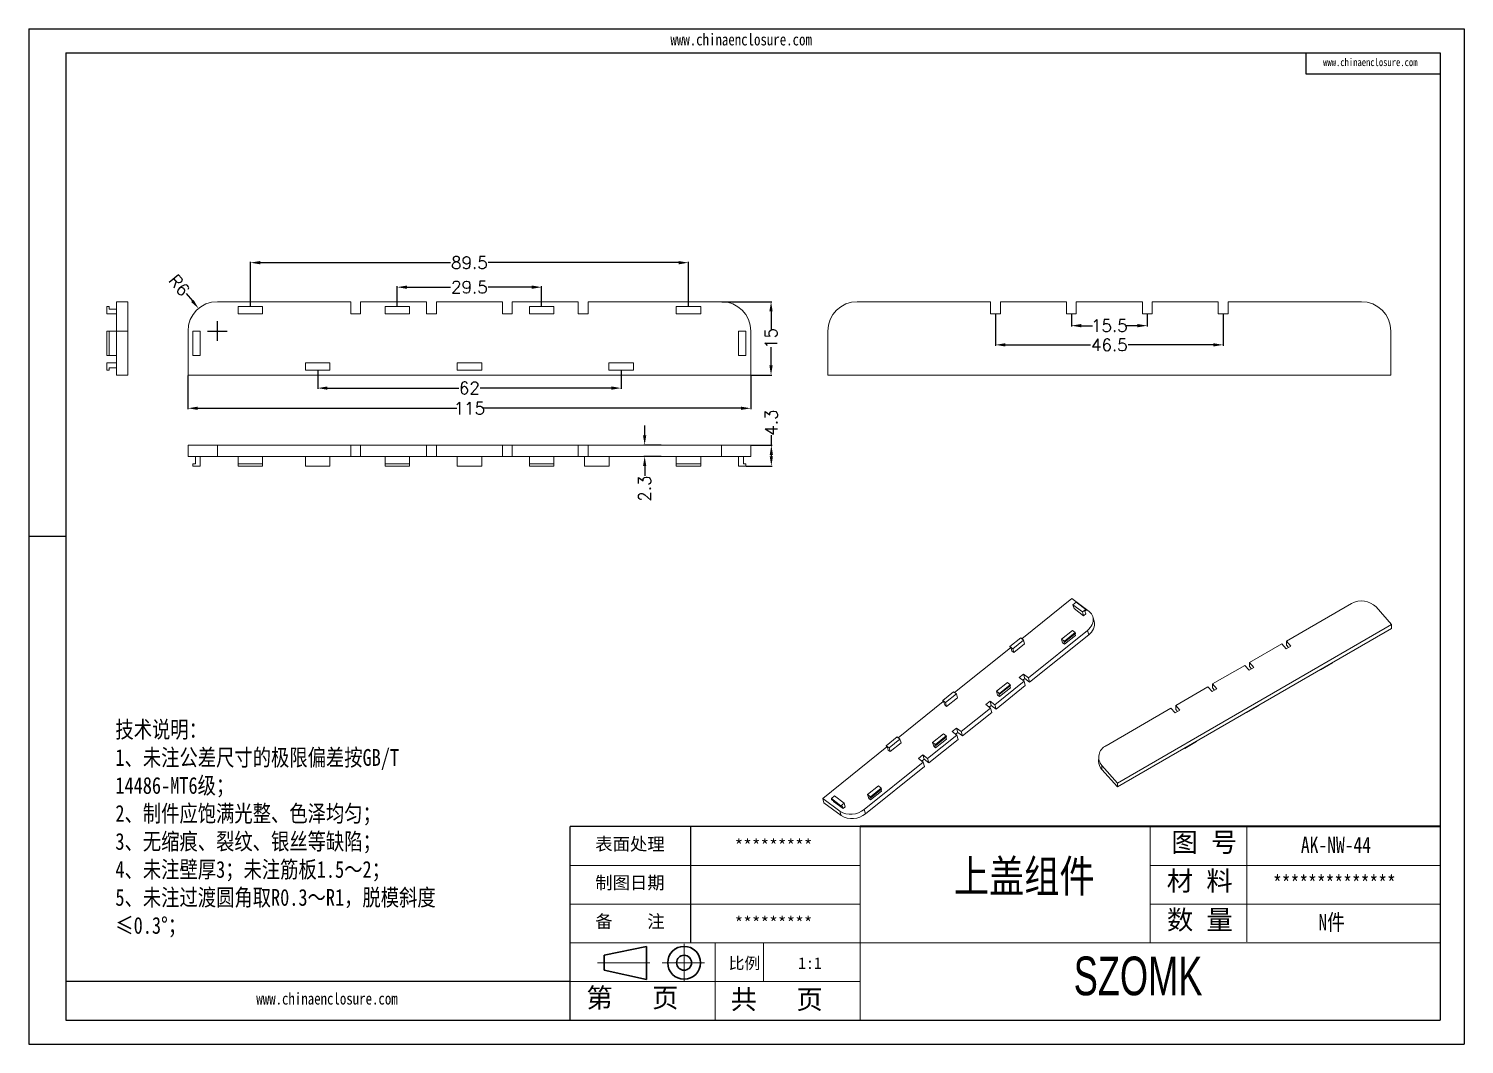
# Model space of a CAD drawing. Header units: inches. Extents: x 1765 to 3463, y 573 to 848.
# Drawn here: x 2928.2 to 3221.5, y 573 to 780.4 of the extents above; entities that cross this region are included whole.
import ezdxf

# ---------------------------------------------------------------- set-up
doc = ezdxf.new("R2010")
doc.units = ezdxf.units.IN
doc.linetypes.add('CENTER2', pattern=[28.575, 19.05, -3.175, 3.175, -3.175])
doc.layers.add('文字', color=81, linetype='Continuous')
for name, color, linetype, lineweight in [('粗实线', 7, 'Continuous', 30), ('细实线', 3, 'Continuous', 9), ('细点划线', 2, 'CENTER2', 9)]:
    doc.layers.add(name, color=color, linetype=linetype, lineweight=lineweight)
doc.styles.get("Standard").update_dxf_attribs({"font": 'txt', "bigfont": 'gbcbig.shx'})
doc.styles.add('宋体', font='', dxfattribs={"width": 0.8, "height": 3.5})
doc.styles.add('长仿宋', font='', dxfattribs={"width": 0.7, "height": 4})
doc.styles.get('宋体').set_extended_font_data('SimSun')
doc.styles.get('长仿宋').set_extended_font_data('SimSun')
doc.dimstyles.new('2.5', dxfattribs={"dimtxt": 2.5, "dimasz": 2, "dimexe": 0.18, "dimexo": 0.0625, "dimgap": 0.09, "dimtad": 0, "dimzin": 12, "dimdsep": 46, "dimtxsty": 'Standard', "dimcen": 2, "dimclrd": 3, "dimclre": 3, "dimadec": 0, "dimazin": 0, "dimtfac": 1, "dimtofl": 0, "dimtmove": 0, "dimatfit": 3, "dimfxl": 1, "dimtolj": 1, "dimtzin": 0, "dimarcsym": 0})

# ---------------------------------------------------------------- blocks, each defined once
blk = doc.blocks.new('*D369')
at = {"color": 3, "lineweight": -2}
for p, q in [((2960.73, 709.55), (2960.73, 702.66)), ((3075.73, 709.55), (3075.73, 702.66)), ((2962.73, 702.84), (3015.64, 702.84)), ((3073.73, 702.84), (3020.82, 702.84))]:
    blk.add_line(p, q, dxfattribs=at)
at = {"color": 3}
for points in [[(2962.73, 703.17), (2962.73, 702.51), (2960.73, 702.84)], [(3073.73, 703.17), (3073.73, 702.51), (3075.73, 702.84)]]:
    blk.add_solid(points, dxfattribs=at)
at = {"layer": 'Defpoints', "color": 0}
for p in [(2960.73, 709.61), (3075.73, 709.61), (3075.73, 702.84)]:
    blk.add_point(p, dxfattribs=at)
at = {"color": 0, "insert": (3018.23, 702.84), "char_height": 2.5, "attachment_point": 5}
blk.add_mtext('\\A1;115', dxfattribs=at)
blk = doc.blocks.new('*D370')
at = {"color": 3, "lineweight": -2}
for p, q in [((2987.23, 710.55), (2987.23, 706.78)), ((3049.23, 710.55), (3049.23, 706.78)), ((2989.23, 706.96), (3016.06, 706.96)), ((3047.23, 706.96), (3020.41, 706.96))]:
    blk.add_line(p, q, dxfattribs=at)
at = {"color": 3}
for points in [[(2989.23, 707.3), (2989.23, 706.63), (2987.23, 706.96)], [(3047.23, 707.3), (3047.23, 706.63), (3049.23, 706.96)]]:
    blk.add_solid(points, dxfattribs=at)
at = {"layer": 'Defpoints', "color": 0}
for p in [(2987.23, 710.61), (3049.23, 710.61), (3049.23, 706.96)]:
    blk.add_point(p, dxfattribs=at)
at = {"color": 0, "insert": (3018.23, 706.96), "char_height": 2.5, "attachment_point": 5}
blk.add_mtext('\\A1;62', dxfattribs=at)
blk = doc.blocks.new('*D371')
at = {"color": 3, "lineweight": -2}
for p, q in [((3003.48, 723.67), (3003.48, 727.75)), ((3005.48, 727.57), (3014.39, 727.57)), ((3030.98, 727.57), (3022.07, 727.57)), ((3032.98, 723.67), (3032.98, 727.75))]:
    blk.add_line(p, q, dxfattribs=at)
at = {"color": 3}
for points in [[(3005.48, 727.91), (3005.48, 727.24), (3003.48, 727.57)], [(3030.98, 727.91), (3030.98, 727.24), (3032.98, 727.57)]]:
    blk.add_solid(points, dxfattribs=at)
at = {"layer": 'Defpoints', "color": 0}
for p in [(3032.98, 727.57), (3003.48, 723.61), (3032.98, 723.61)]:
    blk.add_point(p, dxfattribs=at)
at = {"color": 0, "insert": (3018.23, 727.57), "char_height": 2.5, "attachment_point": 5}
blk.add_mtext('\\A1;29.5', dxfattribs=at)
blk = doc.blocks.new('*D372')
at = {"color": 3, "lineweight": -2}
for p, q in [((2973.48, 723.67), (2973.48, 732.76)), ((2975.48, 732.58), (3014.39, 732.58)), ((3060.98, 732.58), (3022.07, 732.58)), ((3062.98, 723.67), (3062.98, 732.76))]:
    blk.add_line(p, q, dxfattribs=at)
at = {"color": 3}
for points in [[(2975.48, 732.91), (2975.48, 732.24), (2973.48, 732.58)], [(3060.98, 732.91), (3060.98, 732.24), (3062.98, 732.58)]]:
    blk.add_solid(points, dxfattribs=at)
at = {"layer": 'Defpoints', "color": 0}
for p in [(3062.98, 732.58), (2973.48, 723.61), (3062.98, 723.61)]:
    blk.add_point(p, dxfattribs=at)
at = {"color": 0, "insert": (3018.23, 732.58), "char_height": 2.5, "attachment_point": 5}
blk.add_mtext('\\A1;89.5', dxfattribs=at)
blk = doc.blocks.new('*D374')
at = {"color": 3, "lineweight": -2}
for p, q in [((3069.8, 724.61), (3080.04, 724.61)), ((3079.86, 722.61), (3079.86, 718.87)), ((3079.86, 711.61), (3079.86, 715.35)), ((3075.8, 709.61), (3080.04, 709.61))]:
    blk.add_line(p, q, dxfattribs=at)
at = {"color": 3}
for points in [[(3079.52, 722.61), (3080.19, 722.61), (3079.86, 724.61)], [(3079.52, 711.61), (3080.19, 711.61), (3079.86, 709.61)]]:
    blk.add_solid(points, dxfattribs=at)
at = {"layer": 'Defpoints', "color": 0}
for p in [(3069.73, 724.61), (3079.86, 724.61), (3075.73, 709.61)]:
    blk.add_point(p, dxfattribs=at)
at = {"color": 0, "insert": (3079.86, 717.11), "char_height": 2.5, "attachment_point": 5, "rotation": 90}
blk.add_mtext('\\A1;15', dxfattribs=at)
blk = doc.blocks.new('*D375')
at = {"color": 3, "lineweight": -2}
for p, q in [((2960.34, 726.3), (2961.62, 724.76)), ((2966.73, 716.61), (2966.73, 720.61)), ((2964.73, 718.61), (2968.73, 718.61))]:
    blk.add_line(p, q, dxfattribs=at)
at = {"color": 3}
blk.add_solid([(2961.87, 724.97), (2961.36, 724.55), (2962.9, 723.22)], dxfattribs=at)
at = {"layer": 'Defpoints', "color": 0}
for p in [(2962.9, 723.22), (2966.73, 718.61)]:
    blk.add_point(p, dxfattribs=at)
at = {"color": 0, "insert": (2958.95, 727.97), "char_height": 2.5, "attachment_point": 5, "rotation": 309.7701}
blk.add_mtext('\\A1;R6', dxfattribs=at)
blk = doc.blocks.new('*D376')
at = {"color": 3, "lineweight": -2}
for p, q in [((3141.23, 722.05), (3141.23, 719.53)), ((3156.73, 722.05), (3156.73, 719.53)), ((3143.23, 719.71), (3145.55, 719.71)), ((3154.73, 719.71), (3152.4, 719.71))]:
    blk.add_line(p, q, dxfattribs=at)
at = {"color": 3}
for points in [[(3143.23, 720.05), (3143.23, 719.38), (3141.23, 719.71)], [(3154.73, 720.05), (3154.73, 719.38), (3156.73, 719.71)]]:
    blk.add_solid(points, dxfattribs=at)
at = {"layer": 'Defpoints', "color": 0}
for p in [(3141.23, 722.11), (3156.73, 722.11), (3156.73, 719.71)]:
    blk.add_point(p, dxfattribs=at)
at = {"color": 0, "insert": (3148.98, 719.71), "char_height": 2.5, "attachment_point": 5}
blk.add_mtext('\\A1;15.5', dxfattribs=at)
blk = doc.blocks.new('*D377')
at = {"color": 3, "lineweight": -2}
for p, q in [((3125.73, 722.05), (3125.73, 715.61)), ((3172.23, 722.05), (3172.23, 715.61)), ((3127.73, 715.79), (3145.14, 715.79)), ((3170.23, 715.79), (3152.82, 715.79))]:
    blk.add_line(p, q, dxfattribs=at)
at = {"color": 3}
for points in [[(3127.73, 716.13), (3127.73, 715.46), (3125.73, 715.79)], [(3170.23, 716.13), (3170.23, 715.46), (3172.23, 715.79)]]:
    blk.add_solid(points, dxfattribs=at)
at = {"layer": 'Defpoints', "color": 0}
for p in [(3125.73, 722.11), (3172.23, 722.11), (3172.23, 715.79)]:
    blk.add_point(p, dxfattribs=at)
at = {"color": 0, "insert": (3148.98, 715.79), "char_height": 2.5, "attachment_point": 5}
blk.add_mtext('\\A1;46.5', dxfattribs=at)
blk = doc.blocks.new('*D378')
at = {"color": 3, "lineweight": -2}
for p, q in [((3075.8, 695.32), (3080.1, 695.32)), ((3079.92, 695.32), (3079.92, 697.32)), ((3079.92, 693.02), (3079.92, 693.32)), ((3074.8, 691.02), (3080.1, 691.02))]:
    blk.add_line(p, q, dxfattribs=at)
at = {"color": 3}
for points in [[(3079.59, 693.32), (3080.25, 693.32), (3079.92, 695.32)], [(3079.59, 693.02), (3080.25, 693.02), (3079.92, 691.02)]]:
    blk.add_solid(points, dxfattribs=at)
at = {"layer": 'Defpoints', "color": 0}
for p in [(3075.73, 695.32), (3079.92, 695.32), (3074.73, 691.02)]:
    blk.add_point(p, dxfattribs=at)
at = {"color": 0, "insert": (3079.92, 699.91), "char_height": 2.5, "attachment_point": 5, "rotation": 90}
blk.add_mtext('\\A1;4.3', dxfattribs=at)
blk = doc.blocks.new('*D379')
at = {"color": 3, "lineweight": -2}
for p, q in [((3054.04, 697.32), (3054.04, 699.32)), ((3057.41, 695.32), (3053.86, 695.32)), ((3057.41, 693.02), (3053.86, 693.02)), ((3054.04, 691.02), (3054.04, 689.02))]:
    blk.add_line(p, q, dxfattribs=at)
at = {"color": 3}
for points in [[(3053.7, 697.32), (3054.37, 697.32), (3054.04, 695.32)], [(3053.7, 691.02), (3054.37, 691.02), (3054.04, 693.02)]]:
    blk.add_solid(points, dxfattribs=at)
at = {"layer": 'Defpoints', "color": 0}
for p in [(3054.04, 695.32), (3057.48, 695.32), (3057.48, 693.02)]:
    blk.add_point(p, dxfattribs=at)
at = {"color": 0, "insert": (3054.04, 686.43), "char_height": 2.5, "attachment_point": 5, "rotation": 90}
blk.add_mtext('\\A1;2.3', dxfattribs=at)

msp = doc.modelspace()

# ---------------------------------------------------------------- linework, layer by layer
for p, q in [((2928.184, 780.356), (3221.506, 780.356)), ((2928.184, 780.356), (2928.184, 572.957)), ((3221.506, 780.356), (3221.506, 572.957)), ((2935.774, 775.418), (3216.568, 775.418)), ((2935.774, 775.418), (2935.774, 577.895)), ((3189.134, 775.418), (3189.134, 771.131)), ((3216.568, 775.418), (3216.568, 577.895)), ((3189.134, 771.131), (3216.568, 771.131)), ((2935.774, 676.656), (2928.184, 676.656)), ((2928.184, 668.975), (2928.184, 572.957)), ((3098.054, 617.399), (3038.797, 617.399)), ((3038.797, 577.895), (3038.797, 617.399)), ((3063.487, 593.697), (3063.487, 617.399)), ((3038.797, 585.796), (2935.774, 585.796)), ((2935.774, 577.895), (3216.568, 577.895)), ((2928.184, 572.957), (3221.506, 572.957)), ((2928.184, 572.957), (3063.981, 572.957))]:
    msp.add_line(p, q)
at = {"color": 7, "linetype": 'Continuous', "lineweight": 15}
for p, q in [((2946.132, 724.611), (2948.432, 724.611)), ((2946.132, 718.611), (2946.132, 724.611)), ((2948.432, 724.611), (2948.432, 718.611)), ((2993.984, 724.611), (2966.734, 724.611)), ((2993.984, 724.611), (2993.984, 722.111)), ((2995.984, 722.111), (2995.984, 724.611)), ((3009.484, 724.611), (2995.984, 724.611)), ((3009.484, 724.611), (3009.484, 722.111)), ((3011.484, 722.111), (3011.484, 724.611)), ((3024.984, 724.611), (3011.484, 724.611)), ((3024.984, 724.611), (3024.984, 722.111)), ((3026.984, 722.111), (3026.984, 724.611)), ((3040.484, 724.611), (3026.984, 724.611)), ((3040.484, 724.611), (3040.484, 722.111)), ((3042.484, 722.111), (3042.484, 724.611)), ((3069.734, 724.611), (3042.484, 724.611)), ((3097.477, 724.611), (3124.727, 724.611)), ((3124.727, 722.111), (3124.727, 724.611)), ((3126.727, 724.611), (3126.727, 722.111)), ((3126.727, 724.611), (3140.227, 724.611)), ((3140.227, 722.111), (3140.227, 724.611)), ((3142.227, 724.611), (3142.227, 722.111)), ((3142.227, 724.611), (3155.727, 724.611)), ((3155.727, 722.111), (3155.727, 724.611)), ((3157.727, 724.611), (3157.727, 722.111)), ((3157.727, 724.611), (3171.227, 724.611)), ((3171.227, 722.111), (3171.227, 724.611)), ((3173.227, 724.611), (3200.477, 724.611)), ((3173.227, 724.611), (3173.227, 722.111)), ((2944.132, 722.111), (2944.132, 723.611)), ((2944.132, 723.611), (2944.632, 723.611)), ((2944.132, 722.111), (2946.132, 722.111)), ((2944.632, 723.611), (2944.632, 723.111)), ((2944.632, 723.111), (2946.132, 723.111)), ((2970.984, 723.611), (2975.984, 723.611)), ((2970.984, 723.611), (2970.984, 722.111)), ((2970.984, 722.111), (2975.984, 722.111)), ((2975.984, 722.111), (2975.984, 723.611)), ((2993.984, 722.111), (2995.984, 722.111)), ((3000.984, 723.611), (3005.984, 723.611)), ((3000.984, 723.611), (3000.984, 722.111)), ((3000.984, 722.111), (3005.984, 722.111)), ((3005.984, 722.111), (3005.984, 723.611)), ((3009.484, 722.111), (3011.484, 722.111)), ((3024.984, 722.111), (3026.984, 722.111)), ((3030.484, 723.611), (3035.484, 723.611)), ((3030.484, 723.611), (3030.484, 722.111)), ((3030.484, 722.111), (3035.484, 722.111)), ((3035.484, 722.111), (3035.484, 723.611)), ((3040.484, 722.111), (3042.484, 722.111)), ((3060.484, 723.611), (3065.484, 723.611)), ((3060.484, 723.611), (3060.484, 722.111)), ((3060.484, 722.111), (3065.484, 722.111)), ((3065.484, 722.111), (3065.484, 723.611)), ((3126.727, 722.111), (3124.727, 722.111)), ((3142.227, 722.111), (3140.227, 722.111)), ((3157.727, 722.111), (3155.727, 722.111)), ((3173.227, 722.111), (3171.227, 722.111)), ((2944.132, 713.611), (2944.132, 718.611)), ((2944.132, 718.611), (2944.632, 718.611)), ((2944.632, 718.611), (2944.632, 713.611)), ((2944.632, 718.611), (2946.132, 718.611)), ((2946.132, 709.611), (2946.132, 718.611)), ((2948.432, 718.611), (2946.132, 718.611)), ((2948.432, 709.611), (2948.432, 718.611)), ((2960.734, 718.611), (2960.734, 709.611)), ((2963.234, 718.611), (2961.734, 718.611)), ((2961.734, 713.611), (2961.734, 718.611)), ((2963.234, 713.611), (2963.234, 718.611)), ((3073.234, 718.611), (3073.234, 713.611)), ((3074.734, 718.611), (3073.234, 718.611)), ((3074.734, 713.611), (3074.734, 718.611)), ((3075.734, 709.611), (3075.734, 718.611)), ((3091.477, 709.611), (3091.477, 718.611)), ((3206.477, 718.611), (3206.477, 709.611)), ((2944.632, 713.611), (2944.132, 713.611)), ((2944.632, 713.611), (2946.132, 713.611)), ((2961.734, 713.611), (2963.234, 713.611)), ((3073.234, 713.611), (3074.734, 713.611)), ((2944.132, 710.611), (2944.132, 712.111)), ((2944.132, 712.111), (2946.132, 712.111)), ((2944.632, 710.611), (2944.132, 710.611)), ((2944.632, 710.611), (2944.632, 711.111)), ((2944.632, 711.111), (2946.132, 711.111)), ((2989.734, 712.111), (2984.734, 712.111)), ((2984.734, 712.111), (2984.734, 710.611)), ((2989.734, 710.611), (2984.734, 710.611)), ((2989.734, 710.611), (2989.734, 712.111)), ((3020.734, 712.111), (3015.734, 712.111)), ((3015.734, 712.111), (3015.734, 710.611)), ((3020.734, 710.611), (3015.734, 710.611)), ((3020.734, 710.611), (3020.734, 712.111)), ((3051.734, 712.111), (3046.734, 712.111)), ((3046.734, 712.111), (3046.734, 710.611)), ((3051.734, 710.611), (3046.734, 710.611)), ((3051.734, 710.611), (3051.734, 712.111)), ((2946.132, 709.611), (2948.432, 709.611)), ((2960.734, 709.611), (3075.734, 709.611)), ((3206.477, 709.611), (3091.477, 709.611)), ((2960.734, 693.022), (2960.734, 695.322)), ((2960.734, 695.322), (2966.734, 695.322)), ((2966.734, 695.322), (2966.734, 693.022)), ((2993.984, 695.322), (2966.734, 695.322)), ((2993.984, 695.322), (2993.984, 693.022)), ((2993.984, 695.322), (2995.984, 695.322)), ((3009.484, 695.322), (2995.984, 695.322)), ((2995.984, 693.022), (2995.984, 695.322)), ((3009.484, 695.322), (3009.484, 693.022)), ((3009.484, 695.322), (3011.484, 695.322)), ((3024.984, 695.322), (3011.484, 695.322)), ((3011.484, 693.022), (3011.484, 695.322)), ((3024.984, 695.322), (3024.984, 693.022)), ((3024.984, 695.322), (3026.984, 695.322)), ((3040.484, 695.322), (3026.984, 695.322)), ((3026.984, 693.022), (3026.984, 695.322)), ((3040.484, 695.322), (3040.484, 693.022)), ((3040.484, 695.322), (3042.484, 695.322)), ((3069.734, 695.322), (3042.484, 695.322)), ((3042.484, 693.022), (3042.484, 695.322)), ((3069.734, 693.022), (3069.734, 695.322)), ((3069.734, 695.322), (3075.734, 695.322)), ((3075.734, 695.322), (3075.734, 693.022)), ((2966.734, 693.022), (2960.734, 693.022)), ((2962.234, 691.522), (2962.234, 693.022)), ((2963.234, 691.022), (2963.234, 693.022)), ((2993.984, 693.022), (2966.734, 693.022)), ((2970.984, 691.522), (2970.984, 693.022)), ((2975.984, 691.522), (2975.984, 693.022)), ((2984.734, 691.022), (2984.734, 693.022)), ((2989.734, 691.022), (2989.734, 693.022)), ((2993.984, 693.022), (2995.984, 693.022)), ((3009.484, 693.022), (2995.984, 693.022)), ((3000.984, 691.522), (3000.984, 693.022)), ((3005.984, 691.522), (3005.984, 693.022)), ((3009.484, 693.022), (3011.484, 693.022)), ((3024.984, 693.022), (3011.484, 693.022)), ((3015.734, 691.022), (3015.734, 693.022)), ((3020.734, 691.022), (3020.734, 693.022)), ((3024.984, 693.022), (3026.984, 693.022)), ((3040.484, 693.022), (3026.984, 693.022)), ((3030.484, 691.522), (3030.484, 693.022)), ((3035.484, 691.522), (3035.484, 693.022)), ((3040.484, 693.022), (3042.484, 693.022)), ((3041.769, 691.022), (3041.769, 693.022)), ((3069.734, 693.022), (3042.484, 693.022)), ((3046.769, 691.022), (3046.769, 693.022)), ((3060.484, 691.522), (3060.484, 693.022)), ((3065.484, 691.522), (3065.484, 693.022)), ((3075.734, 693.022), (3069.734, 693.022)), ((3073.234, 691.022), (3073.234, 693.022)), ((3074.234, 691.522), (3074.234, 693.022)), ((2961.734, 691.022), (2961.734, 691.522)), ((2961.734, 691.522), (2962.234, 691.522)), ((2963.234, 691.022), (2961.734, 691.022)), ((2975.984, 691.522), (2970.984, 691.522)), ((2970.984, 691.522), (2970.984, 691.022)), ((2970.984, 691.022), (2975.984, 691.022)), ((2975.984, 691.022), (2975.984, 691.522)), ((2989.734, 691.022), (2984.734, 691.022)), ((3005.984, 691.522), (3000.984, 691.522)), ((3000.984, 691.522), (3000.984, 691.022)), ((3000.984, 691.022), (3005.984, 691.022)), ((3005.984, 691.022), (3005.984, 691.522)), ((3020.734, 691.022), (3015.734, 691.022)), ((3035.484, 691.522), (3030.484, 691.522)), ((3030.484, 691.522), (3030.484, 691.022)), ((3030.484, 691.022), (3035.484, 691.022)), ((3035.484, 691.022), (3035.484, 691.522)), ((3046.769, 691.022), (3041.769, 691.022)), ((3065.484, 691.522), (3060.484, 691.522)), ((3060.484, 691.522), (3060.484, 691.022)), ((3060.484, 691.022), (3065.484, 691.022)), ((3065.484, 691.022), (3065.484, 691.522)), ((3074.734, 691.022), (3073.234, 691.022)), ((3074.734, 691.522), (3074.234, 691.522)), ((3074.734, 691.022), (3074.734, 691.522)), ((3141.33, 663.987), (3131.092, 655.781)), ((3144.829, 661.361), (3141.33, 663.987)), ((3142.216, 663.237), (3141.552, 662.705)), ((3142.216, 663.237), (3144.16, 661.779)), ((3185.186, 655.269), (3198.455, 662.945)), ((3141.552, 662.705), (3143.496, 661.246)), ((3141.552, 662.705), (3141.779, 661.933)), ((3141.779, 661.933), (3143.722, 660.474)), ((3143.496, 661.246), (3144.16, 661.779)), ((3143.496, 661.246), (3143.722, 660.474)), ((3143.722, 660.474), (3144.165, 660.829)), ((3144.217, 661.586), (3143.995, 661.408)), ((3143.995, 661.408), (3144.165, 660.829)), ((3144.16, 661.779), (3144.217, 661.586)), ((3145.888, 659.358), (3145.627, 660.246)), ((3203.48, 662.264), (3206.634, 658.707)), ((3132.44, 647.812), (3144.505, 657.482)), ((3141.425, 657.475), (3139.211, 655.701)), ((3142.008, 657.038), (3141.425, 657.475)), ((3144.766, 656.594), (3144.505, 657.482)), ((3206.626, 657.896), (3150.627, 625.502)), ((3206.634, 658.707), (3150.636, 626.313)), ((3206.626, 657.896), (3206.634, 658.707)), ((3128.653, 654.176), (3130.866, 655.95)), ((3128.709, 653.983), (3128.653, 654.176)), ((3128.653, 654.176), (3129.236, 653.739)), ((3129.236, 653.739), (3131.45, 655.513)), ((3129.462, 652.967), (3131.676, 654.741)), ((3131.45, 655.513), (3130.866, 655.95)), ((3131.45, 655.513), (3131.676, 654.741)), ((3132.701, 646.925), (3144.766, 656.594)), ((3139.211, 655.701), (3139.438, 654.929)), ((3139.211, 655.701), (3139.795, 655.263)), ((3139.438, 654.929), (3139.827, 654.637)), ((3139.851, 655.07), (3139.657, 655.216)), ((3139.657, 655.216), (3139.827, 654.637)), ((3142.008, 657.038), (3139.795, 655.263)), ((3139.795, 655.263), (3139.851, 655.07)), ((3139.827, 654.637), (3142.04, 656.412)), ((3139.851, 655.07), (3142.065, 656.845)), ((3141.942, 656.746), (3142.04, 656.412)), ((3142.065, 656.845), (3142.008, 657.038)), ((3177.638, 650.903), (3184.212, 654.706)), ((3185.088, 653.718), (3184.212, 654.706)), ((3186.062, 654.281), (3185.088, 653.718)), ((3185.186, 655.269), (3185.177, 654.458)), ((3185.177, 654.458), (3185.58, 654.003)), ((3185.186, 655.269), (3186.062, 654.281)), ((3128.781, 653.929), (3117.367, 644.781)), ((3128.709, 653.983), (3128.904, 653.837)), ((3128.904, 653.837), (3129.074, 653.258)), ((3129.074, 653.258), (3129.462, 652.967)), ((3129.236, 653.739), (3129.462, 652.967)), ((3131.468, 648.542), (3130.583, 647.832)), ((3132.44, 647.812), (3131.468, 648.542)), ((3131.468, 648.542), (3131.729, 647.654)), ((3170.09, 646.537), (3176.664, 650.34)), ((3177.54, 649.352), (3176.664, 650.34)), ((3178.514, 649.915), (3177.54, 649.352)), ((3177.638, 650.903), (3177.629, 650.091)), ((3177.629, 650.091), (3178.033, 649.636)), ((3177.638, 650.903), (3178.514, 649.915)), ((3192.146, 649.416), (3192.085, 649.485)), ((3192.146, 649.416), (3194.581, 650.825)), ((3192.147, 649.52), (3192.146, 649.416)), ((3194.581, 650.825), (3194.582, 650.929)), ((3125.577, 642.312), (3131.555, 647.103)), ((3125.838, 641.424), (3131.815, 646.215)), ((3128.142, 646.83), (3125.929, 645.055)), ((3128.726, 646.392), (3126.512, 644.618)), ((3126.544, 643.992), (3128.758, 645.766)), ((3126.568, 644.425), (3128.782, 646.199)), ((3128.726, 646.392), (3128.142, 646.83)), ((3128.66, 646.101), (3128.758, 645.766)), ((3128.782, 646.199), (3128.726, 646.392)), ((3130.583, 647.832), (3131.555, 647.103)), ((3131.729, 647.654), (3131.289, 647.302)), ((3131.555, 647.103), (3131.815, 646.215)), ((3132.701, 646.925), (3131.729, 647.654)), ((3132.701, 646.925), (3132.44, 647.812)), ((3162.543, 642.171), (3169.116, 645.973)), ((3169.993, 644.985), (3169.116, 645.973)), ((3170.967, 645.549), (3169.993, 644.985)), ((3170.09, 646.537), (3170.081, 645.725)), ((3170.081, 645.725), (3170.485, 645.27)), ((3170.09, 646.537), (3170.967, 645.549)), ((3115.056, 642.929), (3105.839, 635.542)), ((3114.927, 643.176), (3117.141, 644.95)), ((3114.927, 643.176), (3115.51, 642.738)), ((3114.984, 642.983), (3114.927, 643.176)), ((3114.984, 642.983), (3115.178, 642.837)), ((3115.178, 642.837), (3115.348, 642.258)), ((3115.51, 642.738), (3117.724, 644.512)), ((3115.51, 642.738), (3115.737, 641.966)), ((3115.737, 641.966), (3117.951, 643.74)), ((3117.724, 644.512), (3117.141, 644.95)), ((3117.724, 644.512), (3117.951, 643.74)), ((3124.606, 643.041), (3123.72, 642.332)), ((3125.577, 642.312), (3124.606, 643.041)), ((3124.606, 643.041), (3124.866, 642.154)), ((3125.929, 645.055), (3126.512, 644.618)), ((3125.929, 645.055), (3126.155, 644.283)), ((3126.155, 644.283), (3126.544, 643.992)), ((3126.568, 644.425), (3126.374, 644.571)), ((3126.374, 644.571), (3126.544, 643.992)), ((3126.512, 644.618), (3126.568, 644.425)), ((3115.348, 642.258), (3115.737, 641.966)), ((3118.715, 636.812), (3124.692, 641.602)), ((3118.975, 635.924), (3124.952, 640.715)), ((3123.72, 642.332), (3124.692, 641.602)), ((3124.866, 642.154), (3124.427, 641.801)), ((3124.692, 641.602), (3124.952, 640.715)), ((3125.838, 641.424), (3124.866, 642.154)), ((3125.838, 641.424), (3125.577, 642.312)), ((3148.3, 633.931), (3161.569, 641.607)), ((3162.445, 640.619), (3161.569, 641.607)), ((3163.419, 641.183), (3162.445, 640.619)), ((3162.543, 642.171), (3162.534, 641.359)), ((3162.534, 641.359), (3162.938, 640.904)), ((3162.543, 642.171), (3163.419, 641.183)), ((3177.051, 640.684), (3176.99, 640.752)), ((3177.051, 640.684), (3179.485, 642.092)), ((3177.052, 640.788), (3177.051, 640.684)), ((3179.485, 642.092), (3179.487, 642.196)), ((3117.743, 637.541), (3116.857, 636.831)), ((3116.857, 636.831), (3117.829, 636.102)), ((3118.003, 636.653), (3117.564, 636.301)), ((3118.715, 636.812), (3117.743, 637.541)), ((3117.743, 637.541), (3118.003, 636.653)), ((3118.975, 635.924), (3118.003, 636.653)), ((3118.975, 635.924), (3118.715, 636.812)), ((3103.529, 633.69), (3090.413, 623.178)), ((3103.4, 633.937), (3105.614, 635.711)), ((3103.457, 633.744), (3103.4, 633.937)), ((3103.4, 633.937), (3103.983, 633.499)), ((3103.457, 633.744), (3103.651, 633.598)), ((3103.651, 633.598), (3103.821, 633.019)), ((3103.983, 633.499), (3106.197, 635.274)), ((3104.21, 632.727), (3106.423, 634.502)), ((3106.197, 635.274), (3105.614, 635.711)), ((3106.197, 635.274), (3106.423, 634.502)), ((3111.852, 631.312), (3117.829, 636.102)), ((3112.112, 630.424), (3118.09, 635.214)), ((3115.081, 636.361), (3112.867, 634.587)), ((3112.867, 634.587), (3113.45, 634.15)), ((3112.867, 634.587), (3113.094, 633.815)), ((3113.094, 633.815), (3113.483, 633.523)), ((3113.507, 633.957), (3113.313, 634.102)), ((3113.313, 634.102), (3113.483, 633.523)), ((3115.664, 635.924), (3113.45, 634.15)), ((3113.45, 634.15), (3113.507, 633.957)), ((3113.483, 633.523), (3115.696, 635.298)), ((3113.507, 633.957), (3115.721, 635.731)), ((3115.664, 635.924), (3115.081, 636.361)), ((3115.598, 635.633), (3115.696, 635.298)), ((3115.721, 635.731), (3115.664, 635.924)), ((3117.829, 636.102), (3118.09, 635.214)), ((3164.373, 633.35), (3166.808, 634.759)), ((3166.808, 634.759), (3166.809, 634.862)), ((3103.821, 633.019), (3104.21, 632.727)), ((3103.983, 633.499), (3104.21, 632.727)), ((3110.88, 632.041), (3109.995, 631.331)), ((3109.995, 631.331), (3110.966, 630.602)), ((3111.141, 631.153), (3110.701, 630.801)), ((3111.852, 631.312), (3110.88, 632.041)), ((3110.88, 632.041), (3111.141, 631.153)), ((3112.112, 630.424), (3111.141, 631.153)), ((3112.112, 630.424), (3111.852, 631.312)), ((3146.803, 631.599), (3146.794, 630.788)), ((3164.373, 633.35), (3164.313, 633.418)), ((3164.374, 633.454), (3164.373, 633.35)), ((3098.901, 620.932), (3110.966, 630.602)), ((3099.162, 620.044), (3111.227, 629.714)), ((3110.966, 630.602), (3111.227, 629.714)), ((3147.481, 629.87), (3147.472, 629.058)), ((3150.627, 625.502), (3147.472, 629.058)), ((3150.636, 626.313), (3147.481, 629.87)), ((3101.798, 625.716), (3099.585, 623.942)), ((3102.382, 625.278), (3100.168, 623.504)), ((3100.224, 623.311), (3102.438, 625.085)), ((3102.382, 625.278), (3101.798, 625.716)), ((3102.315, 624.987), (3102.414, 624.652)), ((3102.438, 625.085), (3102.382, 625.278)), ((3150.627, 625.502), (3150.636, 626.313)), ((3090.413, 623.178), (3093.912, 620.553)), ((3090.413, 623.178), (3090.674, 622.291)), ((3090.674, 622.291), (3094.173, 619.665)), ((3092.849, 623.671), (3092.185, 623.138)), ((3092.241, 622.945), (3092.185, 623.138)), ((3092.185, 623.138), (3094.128, 621.68)), ((3094.185, 621.487), (3092.241, 622.945)), ((3092.592, 622.682), (3092.632, 622.544)), ((3092.632, 622.544), (3094.576, 621.085)), ((3094.793, 622.212), (3092.849, 623.671)), ((3094.128, 621.68), (3094.793, 622.212)), ((3094.793, 622.212), (3095.019, 621.44)), ((3099.585, 623.942), (3099.811, 623.17)), ((3099.585, 623.942), (3100.168, 623.504)), ((3099.811, 623.17), (3100.2, 622.878)), ((3100.224, 623.311), (3100.03, 623.457)), ((3100.03, 623.457), (3100.2, 622.878)), ((3100.168, 623.504), (3100.224, 623.311)), ((3100.2, 622.878), (3102.414, 624.652)), ((3094.173, 619.665), (3093.912, 620.553)), ((3094.128, 621.68), (3094.185, 621.487)), ((3094.185, 621.487), (3094.406, 621.664)), ((3094.406, 621.664), (3094.576, 621.085)), ((3094.576, 621.085), (3095.019, 621.44)), ((3098.901, 620.932), (3099.162, 620.044))]:
    msp.add_line(p, q, dxfattribs=at)
at = {"color": 7, "linetype": 'Continuous', "lineweight": 15, "flags": 128}
msp.add_lwpolyline([(3144.505, 657.482), (3144.809, 657.752), (3145.073, 658.043), (3145.296, 658.351), (3145.473, 658.672), (3145.602, 659.001), (3145.68, 659.334), (3145.708, 659.665), (3145.684, 659.99), (3145.609, 660.304), (3145.484, 660.602), (3145.31, 660.881), (3145.091, 661.135), (3144.829, 661.361)], dxfattribs=at)
at = {"color": 7, "linetype": 'Continuous', "lineweight": 15}
for centre, radius, start, end in [((2966.734, 718.611), 6, 90, 180), ((3069.734, 718.611), 6, 0, 90), ((3097.477, 718.611), 6, 90, 180), ((3200.477, 718.611), 6, 0, 90), ((3200.526, 659.349), 4.15, 44.61906, 119.94288), ((3143.257, 658.816), 2.686, 304.18469, 11.63007), ((3149.412, 631.594), 2.589, 115.4591, 221.75219), ((3149.349, 630.792), 2.555, 180.09048, 222.72747), ((3096.143, 624.213), 4.286, 238.63557, 310.05251), ((3096.405, 623.303), 4.268, 238.45647, 310.2316)]:
    msp.add_arc(centre, radius, start, end, dxfattribs=at)
at = {"layer": '粗实线', "color": 7, "lineweight": 40}
msp.add_line((3216.568, 617.399), (3098.054, 617.399), dxfattribs=at)
at = {"layer": '粗实线', "color": 7}
for p, q in [((3054.412, 592.957), (3045.779, 591.128)), ((3054.412, 592.957), (3054.412, 586.192)), ((3045.779, 591.128), (3045.779, 588.075)), ((3045.779, 588.075), (3054.412, 586.192))]:
    msp.add_line(p, q, dxfattribs=at)
for radius in [3.356, 1.527]:
    msp.add_circle((3062.096, 589.601), radius, dxfattribs=at)
at = {"layer": '细实线', "color": 7}
for p, q in [((3098.054, 617.399), (3098.054, 577.895)), ((3157.311, 617.399), (3157.311, 593.697)), ((3177.063, 617.399), (3177.063, 593.863)), ((3098.054, 609.498), (3038.797, 609.498)), ((3216.568, 609.498), (3157.311, 609.498)), ((3098.054, 601.598), (3038.797, 601.598)), ((3216.568, 601.598), (3157.311, 601.598)), ((3216.568, 593.697), (3038.797, 593.697)), ((3068.425, 593.697), (3068.425, 577.895)), ((3078.302, 593.697), (3078.302, 585.796)), ((3098.054, 585.796), (3038.797, 585.796))]:
    msp.add_line(p, q, dxfattribs=at)
at = {"layer": '细点划线', "color": 7}
for p, q in [((3062.096, 593.465), (3062.096, 585.796)), ((3044.403, 589.601), (3055.073, 589.601)), ((3057.607, 589.601), (3066.281, 589.601))]:
    msp.add_line(p, q, dxfattribs=at)

# ---------------------------------------------------------------- texts
at = {"char_height": 2.59835, "width": 1476.77247, "attachment_point": 1}
for s, insert in [('{\\fSimHei|b0|i0|c134|p49;表面处理}', (3043.95, 615.157)), ('{\\fSimHei|b0|i0|c134|p49;*********}', (3072.409, 614.823)), ('{\\fSimHei|b0|i0|c134|p49;制图日期}', (3043.95, 607.256)), ('{\\fSimHei|b0|i0|c134|p49;备    注}', (3043.95, 599.355)), ('{\\fSimHei|b0|i0|c134|p49;*********}', (3072.409, 599.021))]:
    msp.add_mtext(s, dxfattribs=dict(at, insert=insert))
at = {"layer": '文字', "color": 0, "attachment_point": 1, "style": '宋体'}
for s, insert, char_height, width in [('www.chinaenclosure.com', (3059.306, 779.36), 2.41417, 42.41462), ('www.chinaenclosure.com', (3192.668, 774.332), 1.60945, 28.27641), ('{\\H1.111x;技术说明：\\P1、未注公差尺寸的极限偏差按GB/T 14486-MT6级；\\P2、制件应饱满光整、色泽均匀；\\P3、无缩痕、裂纹、银丝等缺陷；\\P4、未注壁厚3；未注筋板1.5～2；\\P5、未注过渡圆角取R0.3～R1，脱模斜度≤0.3%%D；}', (2945.894, 638.965), 3.08629, 69.51694), ('{\\H1.111x;AK-NW-44}', (3188.118, 615.336), 2.96284, 34.25379), ('上盖组件', (3117.233, 610.579), 6.5841, 84.17528), ('{\\H1.111x;**************}', (3182.419, 607.435), 2.96284, 34.25379), ('{\\H1.111x;N件}', (3191.702, 599.534), 2.96284, 34.25379), ('www.chinaenclosure.com', (2974.684, 583.484), 2.41417, 42.41462)]:
    msp.add_mtext(s, dxfattribs=dict(at, insert=insert, char_height=char_height, width=width))
at = {"layer": '粗实线', "insert": (3141.701, 590.868), "char_height": 7.90091, "width": 88.60093, "attachment_point": 1, "style": '长仿宋'}
msp.add_mtext('{\\fSTXinwei|b0|i0|c134|p2;SZOMK}', dxfattribs=at)
at = {"layer": '细实线', "color": 7, "attachment_point": 1}
for s, insert, char_height, width in [('{\\fSimSun|b0|i0|c134|p54;图 号}', (3161.655, 616.2), 3.95046, 19.75228), ('{\\fSimSun|b0|i0|c134|p54;材 料   }', (3160.718, 608.299), 3.95046, 19.75228), ('{\\fSimSun|b0|i0|c134|p54;数 量}', (3160.737, 600.359), 3.95046, 17.84866), ('{\\fSimSun|b0|i0|c134|p54;比例}', (3071.191, 590.704), 2.37027, 10.40477), ('{\\fSimSun|b0|i0|c134|p54;1:1}', (3085.388, 590.704), 2.37027, 10.40477), ('{\\fSimSun|b0|i0|c134|p54;第   页}', (3042.121, 584.438), 3.95046, 29.62843), ('{\\fSimSun|b0|i0|c134|p54; 共   页}', (3068.909, 584.102), 3.95046, 29.62843)]:
    msp.add_mtext(s, dxfattribs=dict(at, insert=insert, char_height=char_height, width=width))

# ---------------------------------------------------------------- dimensions: what is measured, and where the dimension line sits
for base, p1, p2, picture, middle in [((3062.984, 732.577), (2973.484, 723.611), (3062.984, 723.611), '*D372', (3018.234, 732.577)), ((3032.984, 727.572), (3003.484, 723.611), (3032.984, 723.611), '*D371', (3018.234, 727.572)), ((3172.227, 715.794), (3125.727, 722.111), (3172.227, 722.111), '*D377', (3148.977, 715.794)), ((3156.727, 719.713), (3141.227, 722.111), (3156.727, 722.111), '*D376', (3148.977, 719.713)), ((3049.234, 706.964), (2987.234, 710.611), (3049.234, 710.611), '*D370', (3018.234, 706.964))]:
    dim = msp.add_linear_dim(base=base, p1=p1, p2=p2, dimstyle='2.5')
    dim.commit()
    dim.dimension.update_dxf_attribs({"geometry": picture, "text_midpoint": middle})
dim = msp.add_radius_dim(center=(2966.734, 718.611), mpoint=(2962.896, 723.223), dimstyle='2.5')
dim.commit()
dim.dimension.update_dxf_attribs({"geometry": '*D375', "text_midpoint": (2958.947, 727.968)})
for base, p1, p2, picture, middle in [((3079.857, 724.611), (3075.734, 709.611), (3069.734, 724.611), '*D374', (3079.857, 717.111)), ((3079.921, 695.322), (3074.734, 691.022), (3075.734, 695.322), '*D378', (3079.921, 699.912))]:
    dim = msp.add_linear_dim(base=base, p1=p1, p2=p2, angle=90, dimstyle='2.5')
    dim.commit()
    dim.dimension.update_dxf_attribs({"geometry": picture, "text_midpoint": middle})
dim = msp.add_linear_dim(base=(3075.734, 702.839), p1=(2960.734, 709.611), p2=(3075.734, 709.611), dimstyle='2.5')
dim.commit()
dim.dimension.update_dxf_attribs({"geometry": '*D369', "text_midpoint": (3018.234, 702.839), "dimtype": 160})
dim = msp.add_linear_dim(base=(3054.036, 695.322), p1=(3057.477, 693.022), p2=(3057.477, 695.322), angle=90, dimstyle='2.5')
dim.commit()
dim.dimension.update_dxf_attribs({"geometry": '*D379', "text_midpoint": (3054.036, 686.432), "dimtype": 160})

doc.saveas('drawing.dxf')
